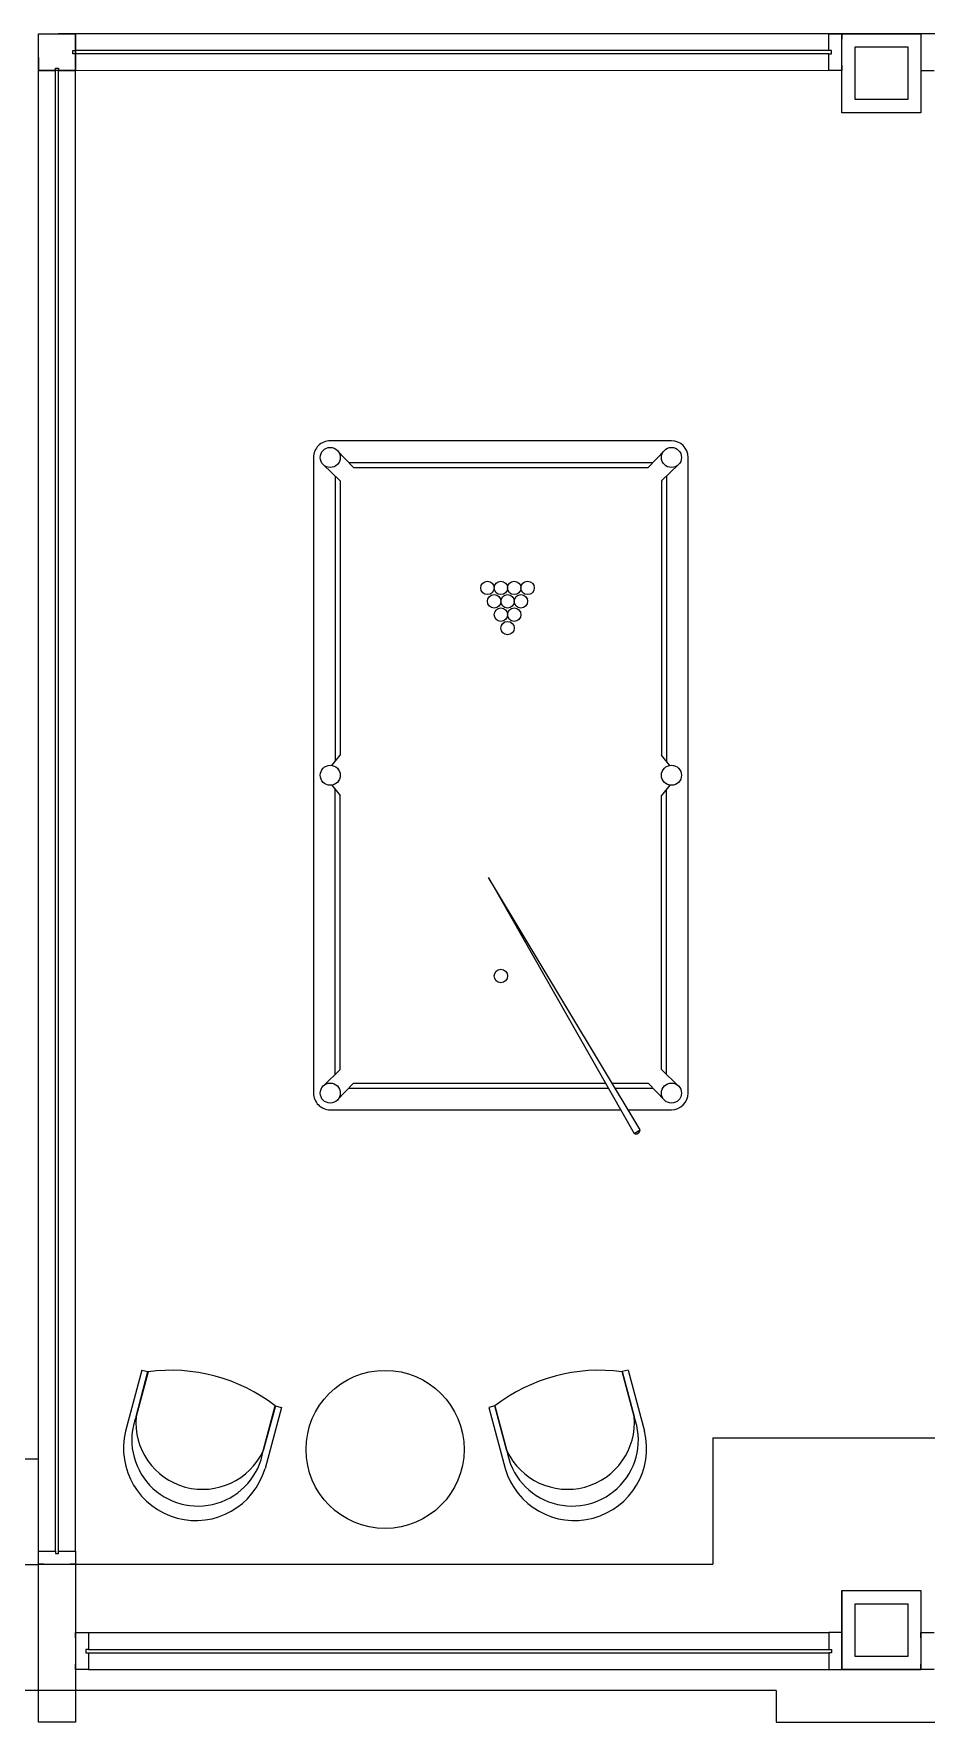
# Model space of a CAD drawing. Header units: millimetres. Extents: x 526420 to 928802, y 401925 to 509768.
# Drawn here: x 885714 to 889102, y 415779 to 422189 of the extents above; entities that cross this region are included whole.
import ezdxf

# ---------------------------------------------------------------- set-up
doc = ezdxf.new("R2010")
doc.units = ezdxf.units.MM
doc.header["$LTSCALE"] = 3000
doc.header["$MEASUREMENT"] = 0
doc.layers.get('0').update_dxf_attribs({"linetype": 'CONTINUOUS'})
for name, color, linetype in [('D-GJG', 7, 'CONTINUOUS'), ('D-WALL', 7, 'CONTINUOUS'), ('P-FURNI-A', 7, 'CONTINUOUS'), ('P-FURNI-I', 7, 'CONTINUOUS'), ('P-WALL', 7, 'CONTINUOUS')]:
    doc.layers.add(name, color=color, linetype=linetype)

msp = doc.modelspace()

# ---------------------------------------------------------------- linework, layer by layer
at = {"color": 0, "linetype": 'ByBlock'}
for p, q in [((888134.9, 420644.1), (886839.5, 420644.1)), ((886776, 420580.6), (886776, 418167.6)), ((886865.9, 420606.9), (886928.4, 420542.5)), ((888108.6, 420606.9), (888046, 420542.5)), ((888198.4, 418167.6), (888198.4, 420580.6)), ((886813.1, 420554.1), (886877.6, 420491.7)), ((886858.6, 420510.1), (886858.6, 419427.4)), ((886909.9, 420561.5), (888064.5, 420561.5)), ((886928.4, 420542.5), (888046, 420542.5)), ((888161.4, 420554.1), (888096.8, 420491.7)), ((888115.9, 420510.1), (888115.9, 419427.4)), ((886877.6, 420491.7), (886877.6, 419450.3)), ((888096.8, 420491.7), (888096.8, 419450.3)), ((886845.5, 419411.7), (886877.6, 419450.3)), ((888129, 419411.7), (888096.8, 419450.3)), ((886845.5, 419336.4), (886877.6, 419297.9)), ((886858.6, 418238), (886858.6, 419320.7)), ((886877.6, 418256.5), (886877.6, 419297.9)), ((888129, 419336.4), (888096.8, 419297.9)), ((888096.8, 418256.5), (888096.8, 419297.9)), ((888115.9, 418238), (888115.9, 419320.7)), ((887440.6, 418986), (887993.9, 418014.6)), ((888015.6, 418027.7), (887440.6, 418986)), ((886813.1, 418194), (886877.6, 418256.5)), ((888161.4, 418194), (888096.8, 418256.5)), ((886865.9, 418141.2), (886928.4, 418205.7)), ((886928.4, 418205.7), (887885.1, 418205.7)), ((887908.9, 418205.7), (888046, 418205.7)), ((888108.6, 418141.2), (888046, 418205.7)), ((886909.9, 418186.6), (887895.9, 418186.6)), ((887920.3, 418186.6), (888064.5, 418186.6)), ((886839.5, 418104.1), (887942.9, 418104.1)), ((887969.8, 418104.1), (888134.9, 418104.1)), ((887993.9, 418014.6), (888015.6, 418027.7))]:
    msp.add_line(p, q, dxfattribs=at)
at = {"color": 0}
for p, q in [((886124.6, 417116), (886062.4, 416884)), ((886102.1, 416939.4), (886147.1, 417110)), ((886147.1, 417110), (886102.1, 416939.4)), ((886147.8, 417109.9), (886102.1, 416939.4)), ((886124.6, 417116), (886147.1, 417110)), ((887947.6, 417109.9), (887993.3, 416939.4)), ((887970.9, 417116), (887948.3, 417110)), ((887993.3, 416939.4), (887948.3, 417110)), ((887948.3, 417110), (887993.3, 416939.4)), ((887970.9, 417116), (888033, 416884)), ((886585.1, 416809.9), (886630.8, 416980.5)), ((886585.1, 416809.9), (886630.8, 416980.5)), ((886631.5, 416980.3), (886585.2, 416810)), ((886630.8, 416980.5), (886654, 416974.3)), ((887464.7, 416980.5), (887441.5, 416974.3)), ((887464, 416980.3), (887510.3, 416810)), ((887510.4, 416809.9), (887464.7, 416980.5)), ((887510.4, 416809.9), (887464.7, 416980.5)), ((886654, 416974.3), (886591.8, 416742.2)), ((887441.5, 416974.3), (887503.6, 416742.2))]:
    msp.add_line(p, q, dxfattribs=at)
for centre, radius, start, end in [((886231.7, 416456.9), 658.4, 52.68306, 97.31694), ((887863.8, 416456.9), 658.4, 82.68306, 127.31694), ((886337.2, 416850.9), 251.2, 159.38677, 350.61323), ((886355, 416917.2), 253.9, 175.00007, 334.99993), ((887740.4, 416917.2), 253.9, 205.00007, 4.99993), ((887758.2, 416850.9), 251.2, 189.38677, 20.61323), ((886328.7, 416818.9), 274.1, 166.25577, 343.74423), ((887766.8, 416818.9), 274.1, 196.25577, 13.74423)]:
    msp.add_arc(centre, radius, start, end, dxfattribs=at)
at = {"color": 0, "linetype": 'ByBlock'}
for centre, major_axis, start_param, end_param in [((886839.5, 420580.6), (44.9, -44.9), 2.356194, 3.926991), ((888134.9, 420580.6), (44.9, 44.9), -0.785398, 0.785398), ((886839.5, 420580.6), (26.9, -26.9), 5.497787, 11.780972), ((888134.9, 420580.6), (26.9, -26.9), 5.497787, 11.780972), ((887436.4, 420085.3), (18, -18), 5.497787, 11.780972), ((887461.8, 420034.5), (18, 18), 3.926991, 10.210176), ((887487.2, 420085.3), (18, -18), 5.497787, 11.780972), ((887512.6, 420034.5), (18, 18), 3.926991, 10.210176), ((887538, 420085.3), (18, -18), 5.497787, 11.780972), ((887563.4, 420034.5), (18, 18), 3.926991, 10.210176), ((887588.8, 420085.3), (18, -18), 5.497787, 11.780972), ((887487.2, 419983.7), (18, -18), 5.497787, 11.780972), ((887538, 419983.7), (18, -18), 5.497787, 11.780972), ((887512.6, 419932.9), (18, -18), 5.497787, 11.780972), ((886839.5, 419374.1), (26.9, -26.9), 5.497787, 11.780972), ((888134.9, 419374.1), (26.9, -26.9), 5.497787, 11.780972), ((887487.2, 418612.1), (18, -18), 5.497787, 11.780972), ((886839.5, 418167.6), (26.9, -26.9), 5.497787, 11.780972), ((888134.9, 418167.6), (26.9, -26.9), 5.497787, 11.780972), ((886839.5, 418167.6), (44.9, 44.9), 2.356194, 3.926991), ((888134.9, 418167.6), (44.9, -44.9), 5.497787, 7.068583), ((888001.1, 418027.3), (10.3, -10.3), 4.980713, 7.0957)]:
    msp.add_ellipse(centre, major_axis=major_axis, ratio=1, start_param=start_param, end_param=end_param, dxfattribs=at)
at = {"layer": 'D-GJG', "color": 0, "ltscale": 2}
for p, q in [((885732.1, 422189.1), (885872.1, 422189.1)), ((885732.1, 422049.1), (885732.1, 422189.1)), ((885822.1, 422189.1), (885808.1, 422189.1)), ((885872.1, 422189.1), (885822.1, 422189.1)), ((892732.2, 422189.1), (885872.1, 422189.1)), ((885872.1, 422125.1), (885872.1, 422189.1)), ((885872.1, 422189.1), (885872.1, 422049.1)), ((888732.2, 422125.1), (888732.2, 422189.1)), ((888732.2, 422189.1), (888782.2, 422189.1)), ((888782.2, 422189.1), (888782.2, 422169.1)), ((889132.2, 422189.1), (889082.2, 422189.1)), ((889082.2, 422189.1), (889082.2, 422169.1)), ((885862.1, 422113.1), (885862.1, 422125.1)), ((885862.1, 422125.1), (885872.1, 422125.1)), ((885872.1, 422113.1), (885862.1, 422113.1)), ((885872.1, 422099.1), (885872.1, 422139.2)), ((888742.2, 422125), (885872.1, 422125)), ((885872.1, 422049.1), (885872.1, 422113.1)), ((888732.2, 422113), (885872.1, 422113)), ((888742.2, 422125.1), (888732.2, 422125.1)), ((888732.2, 422049.1), (888732.2, 422113.1)), ((888732.2, 422113.1), (888742.2, 422113.1)), ((888742.2, 422113.1), (888742.2, 422125.1)), ((885732.1, 422099.1), (885732.1, 422099.1)), ((885732.1, 422099.1), (885732.1, 422049.1)), ((885732.1, 422049.1), (885796.2, 422049.1)), ((885732.2, 416429.1), (885732.1, 422049.1)), ((885872.1, 422049.1), (885732.1, 422049.1)), ((885796.2, 422049.1), (885796.2, 422059.1)), ((885796.2, 422059.1), (885808.2, 422059.1)), ((885796.3, 416429.1), (885796.2, 422049.1)), ((885808.2, 422059.1), (885808.2, 422049.1)), ((885808.2, 422049.1), (885872.1, 422049.1)), ((885808.3, 416429.1), (885808.2, 422049.1)), ((885808.2, 422049.1), (885822.1, 422049.1)), ((885822.1, 422049.1), (885872.1, 422049.1)), ((885872.1, 422049.1), (885872.1, 422099.1)), ((888732.2, 422049.1), (885872.1, 422049)), ((885872.2, 416429.1), (885872.1, 422049.1)), ((888782.2, 422049.1), (888732.2, 422049.1)), ((888782.2, 422069.1), (888782.2, 422049.1)), ((889082.2, 422069.1), (889082.2, 422049.1)), ((889082.2, 422049.1), (889132.2, 422049.1)), ((885732.3, 416379.1), (885732.3, 416429.1)), ((885732.3, 416429.1), (885796.3, 416429.1)), ((885796.3, 416429.1), (885796.3, 416419.1)), ((885796.3, 416419.1), (885808.3, 416419.1)), ((885808.3, 416419.1), (885808.3, 416429.1)), ((885808.3, 416429.1), (885872.3, 416429.1)), ((885872.3, 416429.1), (885872.3, 416379.1)), ((885752.3, 416379.1), (885732.3, 416379.1)), ((885872.3, 416379.1), (885852.3, 416379.1)), ((885872.1, 416099), (885872.1, 416119.1)), ((885872.1, 416119.1), (885922.1, 416119.1)), ((885922.1, 416119.1), (885922.1, 416055.1)), ((885922.2, 416119.1), (888732.2, 416119.2)), ((888782.2, 416119.1), (888732.2, 416119.1)), ((888732.2, 416119.1), (888732.2, 416055.1)), ((888782.2, 416099), (888782.2, 416119.1)), ((889082.2, 416099.1), (889082.2, 416119.1)), ((889082.2, 416119.1), (889132.2, 416119.1)), ((885922.1, 416055.1), (885912.1, 416055.1)), ((885912.1, 416055.1), (885912.1, 416043.1)), ((885912.1, 416043.1), (885922.1, 416043.1)), ((885922.1, 416055.1), (888732.2, 416055.1)), ((885922.1, 416043.1), (888732.2, 416043.1)), ((885922.1, 416043.1), (885922.1, 415979.1)), ((888732.2, 416055.1), (888742.2, 416055.1)), ((888742.2, 416043.1), (888732.2, 416043.1)), ((888732.2, 416043.1), (888732.2, 415979.1)), ((888742.2, 416055.1), (888742.2, 416043.1)), ((885872.1, 415979.1), (885872.1, 415999.1)), ((885922.1, 415979.1), (885872.1, 415979.1)), ((885922.1, 415979.1), (888732.2, 415979.2)), ((888732.2, 415979.1), (888782.2, 415979.1)), ((888782.2, 415979.1), (888782.2, 415999.1)), ((889082.2, 415979.1), (889082.2, 415999.1)), ((889132.2, 415979.1), (889082.2, 415979.1))]:
    msp.add_line(p, q, dxfattribs=at)
at = {"layer": 'D-WALL', "color": 0, "ltscale": 100}
for p, q in [((888782.2, 422189.1), (889082.2, 422189.1)), ((888782.2, 421889.1), (888782.2, 422189.1)), ((889082.2, 422189.1), (889082.2, 421889.1)), ((888832.2, 422139.1), (889032.2, 422139.1)), ((888832.2, 421939.1), (888832.2, 422139.1)), ((889032.2, 422139.1), (889032.2, 421939.1)), ((889032.2, 421939.1), (888832.2, 421939.1)), ((889082.2, 421889.1), (888782.2, 421889.1)), ((885732.2, 415779.1), (885732.2, 416379.1)), ((885732.2, 416379.1), (885872.2, 416379.1)), ((885872.2, 416379.1), (885872.2, 415779.1)), ((888782.2, 416279.1), (888782.2, 415979.1)), ((888782.2, 416279.1), (889082.2, 416279.1)), ((888782.2, 416279.1), (889082.2, 416279.1)), ((888782.2, 415979.1), (888782.2, 416279.1)), ((889082.2, 416279.1), (889082.2, 415979.1)), ((889082.2, 416279.1), (889082.2, 415979.1)), ((888832.2, 416229.1), (889032.2, 416229.1)), ((888832.2, 416029.1), (888832.2, 416229.1)), ((889032.2, 416229.1), (889032.2, 416029.1)), ((889032.2, 416029.1), (888832.2, 416029.1)), ((888782.2, 415979.1), (889082.2, 415979.1)), ((889082.2, 415979.1), (888782.2, 415979.1)), ((885872.2, 415779.1), (885732.2, 415779.1))]:
    msp.add_line(p, q, dxfattribs=at)
at = {"layer": 'P-FURNI-A', "color": 0, "ltscale": 100}
for p, q in [((888292.2, 416859.1), (892862.2, 416859)), ((888292.2, 416859.1), (888292.2, 416379.1)), ((885872.2, 416379.1), (888292.2, 416379.1))]:
    msp.add_line(p, q, dxfattribs=at)
at = {"layer": 'P-FURNI-I', "color": 0, "ltscale": 100}
msp.add_line((881432.2, 416779.1), (885732.2, 416779.1), dxfattribs=at)
at = {"layer": 'P-FURNI-I', "color": 0, "ltscale": 2}
msp.add_circle((887047.7, 416814.8), 300, dxfattribs=at)
at = {"layer": 'P-WALL', "color": 0, "ltscale": 100}
for p, q in [((881432.2, 416779.1), (885732.2, 416779.2)), ((878572.2, 416379.1), (885732.2, 416378.4)), ((888532.2, 415899.1), (885642.2, 415899.1)), ((888532.2, 415899.1), (888532.2, 415779.1)), ((888532.2, 415779.1), (913332.2, 415779.1))]:
    msp.add_line(p, q, dxfattribs=at)

doc.saveas('drawing.dxf')
